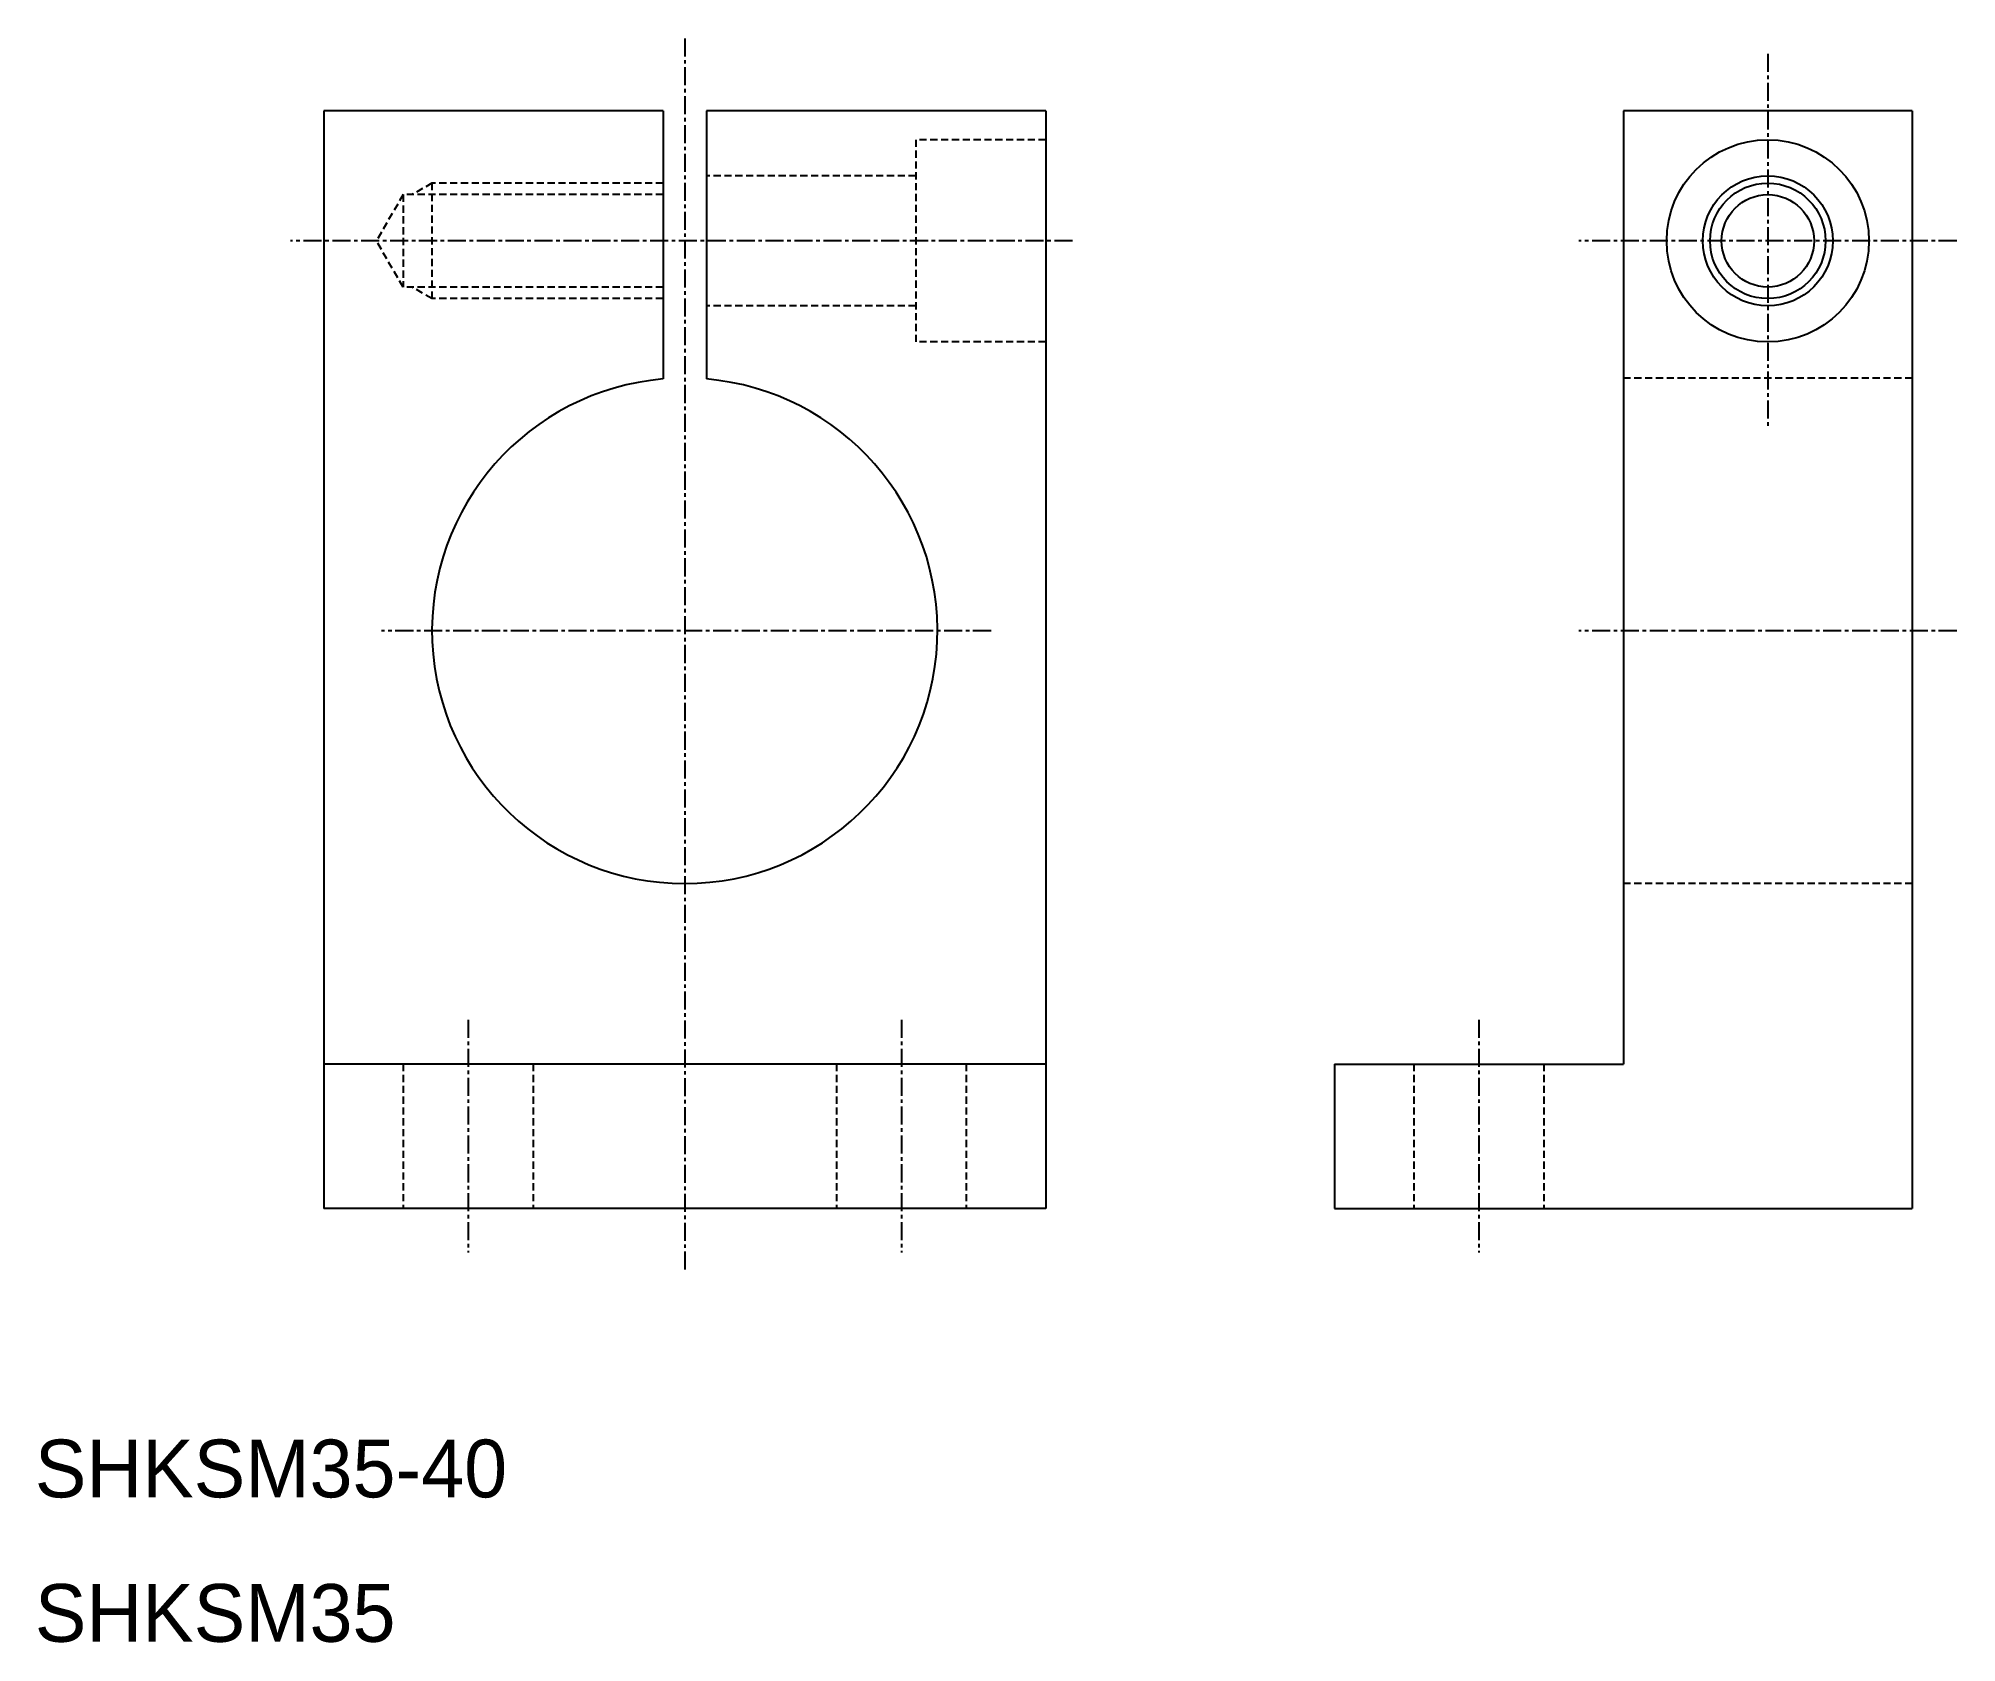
# Model space of a CAD drawing. Extents: x 10 to 143, y 10 to 121.
import ezdxf

# ---------------------------------------------------------------- set-up
doc = ezdxf.new("R2010")
doc.units = 0
doc.linetypes.add('CENTER', pattern=[2, 1.25, -0.25, 0.25, -0.25])
doc.linetypes.add('DASHED', pattern=[0.75, 0.5, -0.25])
doc.layers.get('0').update_dxf_attribs({"linetype": 'CONTINUOUS'})
doc.layers.add('CENTER', color=1, linetype='CENTER')

msp = doc.modelspace()

# ---------------------------------------------------------------- linework, layer by layer
at = {"color": 7, "linetype": 'CONTINUOUS'}
for p, q in [((30, 116), (30, 40)), ((53.5, 116), (30, 116)), ((53.5, 116), (53.5, 97.44)), ((56.5, 116), (56.5, 97.44)), ((80, 116), (56.5, 116)), ((80, 116), (80, 40)), ((120, 116), (120, 50)), ((140, 116), (120, 116)), ((140, 116), (140, 40)), ((80, 50), (30, 50)), ((100, 50), (100, 40)), ((100, 50), (120, 50)), ((80, 40), (30, 40)), ((55, 40), (55, 40)), ((67.5, 40), (67.5, 40)), ((100, 40), (140, 40))]:
    msp.add_line(p, q, dxfattribs=at)
at = {"color": 3, "linetype": 'DASHED'}
for p, q in [((80, 114), (71, 114)), ((71, 114), (71, 100)), ((37.5, 111), (36.11, 110.2)), ((53.5, 111), (37.5, 111)), ((37.5, 111), (37.5, 103)), ((71, 111.5), (56.5, 111.5)), ((35.5, 110.2), (33.65, 107)), ((53.5, 110.2), (35.5, 110.2)), ((35.5, 110.2), (35.5, 103.8)), ((35.5, 103.8), (33.65, 107)), ((53.5, 103.8), (35.5, 103.8)), ((37.5, 103), (36.11, 103.8)), ((53.5, 103), (37.5, 103)), ((71, 102.5), (56.5, 102.5)), ((80, 100), (71, 100)), ((140, 97.5), (120, 97.5)), ((140, 62.5), (120, 62.5)), ((35.5, 50), (35.5, 40)), ((44.5, 50), (44.5, 40)), ((65.5, 50), (65.5, 40)), ((74.5, 50), (74.5, 40)), ((105.5, 50), (105.5, 40)), ((114.5, 50), (114.5, 40))]:
    msp.add_line(p, q, dxfattribs=at)
at = {"color": 7, "linetype": 'CONTINUOUS'}
for radius in [7, 4.5, 3.2]:
    msp.add_circle((130, 107), radius, dxfattribs=at)
at = {"color": 3, "linetype": 'CONTINUOUS'}
msp.add_circle((130, 107), 4, dxfattribs=at)
at = {"color": 7, "linetype": 'CONTINUOUS'}
msp.add_arc((55, 80), 17.5, 94.9171, 85.0829, dxfattribs=at)
at = {"layer": 'CENTER', "color": 1, "linetype": 'CENTER'}
for p, q in [((55, 121.02), (55, 35.54)), ((130, 119.95), (130, 94.05)), ((81.85, 107), (27.71, 107)), ((143.08, 107), (116.92, 107)), ((76.21, 80), (34, 80)), ((143.08, 80), (116.92, 80)), ((40, 53.06), (40, 36.95)), ((70, 53.06), (70, 36.95)), ((110, 53.06), (110, 36.95))]:
    msp.add_line(p, q, dxfattribs=at)

# ---------------------------------------------------------------- texts
at = {"color": 7, "linetype": 'CONTINUOUS'}
for s, p in [('SHKSM35-40', (10, 20)), ('SHKSM35', (10, 10))]:
    msp.add_text(s, height=4, dxfattribs=at).set_placement(p)

doc.saveas('drawing.dxf')
